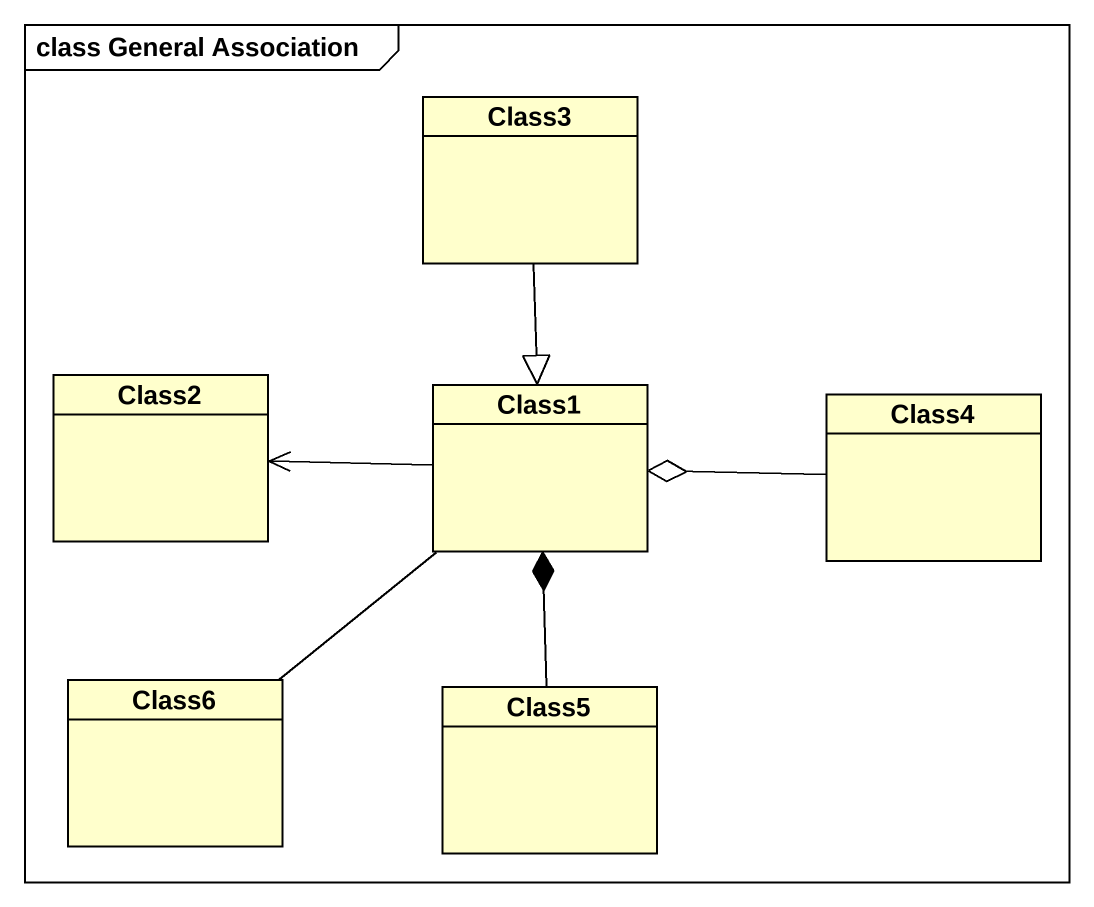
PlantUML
@startuml
mainframe class General Association
hide circle
hide empty members
class Class3
class Class2
class Class1
class Class4
class Class6
class Class5
Class3 --|> Class1
Class1 -left-> Class2
Class4 -left-o Class1
Class6 -up- Class1
Class5 -up-* Class1
@enduml
